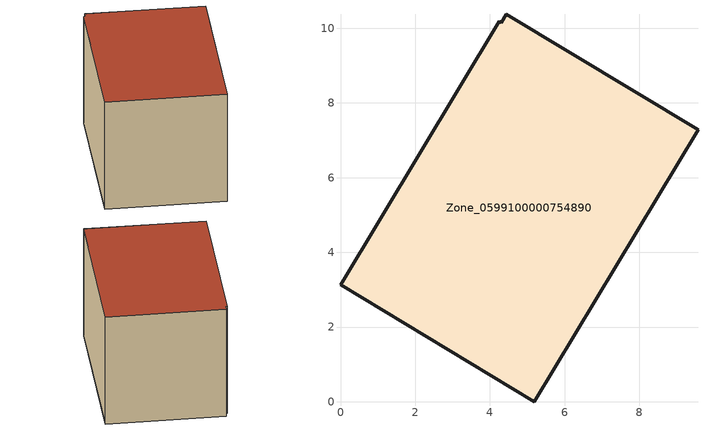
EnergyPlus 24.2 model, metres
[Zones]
Zone_0599100000754890
 floor ground (C_G): 4.44,10.37 9.57,7.28 5.19,0 0,3.13 4.24,10.18 4.31,10.15 z0
 wall outside (C_F): 5.19,0 9.57,7.28 4.44,10.37 4.31,10.15 4.24,10.18 0,3.13 5.19,0 z0:6.12
 roof outside (C_R): 9.57,7.28 4.44,10.37 4.31,10.15 4.24,10.18 0,3.13 5.19,0 z6.12
[BUILDING]
Pand.0599100000754890: North Axis=0; Terrain=City; Loads Convergence Tolerance Value=0.04; Temperature Convergence Tolerance Value=0.4; Solar Distribution=FullExterior; Maximum Number of Warmup Days=25; Minimum Number of Warmup Days=1
[Site:Location]
Rotterdam.The.Hague.AP_ZH_NLD Design_Conditions: Latitude=51.96; Longitude=4.45; Time Zone=1; Elevation=-4.5
[SITE:GROUNDTEMPERATURE:BUILDINGSURFACE]
18, 18, 18, 18, 18, 18, 18, 18, 18, 18, 18, 18
[MATERIAL] Thermal Absorptance=0.9; Solar Absorptance=0.7; Visible Absorptance=0.7
Name | Roughness | Thickness | Conductivity | Density | Specific Heat
G.TC.1946-1964 | MediumSmooth | 0.15 | 1 | 540 | 1210
F.TC.1946-1964 | Rough | 0.3 | 0.857143 | 1920 | 840
R.TC.1946-1964 | MediumRough | 0.2 | 0.235294 | 1500 | 1000
[CONSTRUCTION]
C_G: G.TC.1946-1964
C_F: F.TC.1946-1964
C_R: R.TC.1946-1964
[ZONE]
Zone_0599100000754890: Type=1; Multiplier=1; Ceiling Height=Autocalculate; Volume=Autocalculate; Floor Area=autocalculate; Part of Total Floor Area=Yes
[ZONEINFILTRATION:DESIGNFLOWRATE]
Infil_Zone_0599100000754890: Zone or ZoneList or Space or SpaceList=Zone_0599100000754890; Schedule=AlwaysOn; Design Flow Rate Calculation Method=Flow/Area; Flow Rate per Floor Area=0.003; Constant Term Coefficient=1; Temperature Term Coefficient=0; Velocity Term Coefficient=0; Velocity Squared Term Coefficient=0
[HVACTEMPLATE:ZONE:IDEALLOADSAIRSYSTEM]
Zone_0599100000754890: Maximum Heating Supply Air Temperature=50; Minimum Cooling Supply Air Temperature=13; Maximum Heating Supply Air Humidity Ratio=0.0156; Minimum Cooling Supply Air Humidity Ratio=0.0077; Heating Limit=NoLimit; Cooling Limit=NoLimit; Dehumidification Control Type=ConstantSensibleHeatRatio; Cooling Sensible Heat Ratio=0.7; Dehumidification Setpoint=60; Humidification Control Type=None; Humidification Setpoint=30; Outdoor Air Method=None; Outdoor Air Flow Rate per Person=0.00944; Outdoor Air Flow Rate per Zone Floor Area=0; Outdoor Air Flow Rate per Zone=0; Demand Controlled Ventilation Type=None; Outdoor Air Economizer Type=NoEconomizer; Heat Recovery Type=None; Sensible Heat Recovery Effectiveness=0.7; Latent Heat Recovery Effectiveness=0.65
[ZONECONTROL:THERMOSTAT]
ThermostatControl_Zone_0599100000754890: Zone or ZoneList=Zone_0599100000754890; Control Type Schedule=DualSetpointControlType; Control 1=Thermostat_Zone_0599100000754890; Temperature Difference Between Cutout And Setpoint=0
[THERMOSTATSETPOINT:DUALSETPOINT]
Thermostat_Zone_0599100000754890: Heating Setpoint Temperature Schedule=HeatingSetpoint_Zone_0599100000754890; Cooling Setpoint Temperature Schedule=CoolingSetpoint_Zone_0599100000754890
[SCHEDULE:COMPACT]
HeatingSetpoint_Zone_0599100000754890: Through: 12/31, For: AllDays, Until: 24:00, 21
CoolingSetpoint_Zone_0599100000754890: Through: 12/31, For: AllDays, Until: 24:00, 24
DualSetpointControlType: Through: 12/31, For: AllDays, Until: 24:00, 4
AlwaysOn: Through: 12/31, For: AllDays, Until: 24:00, 1
